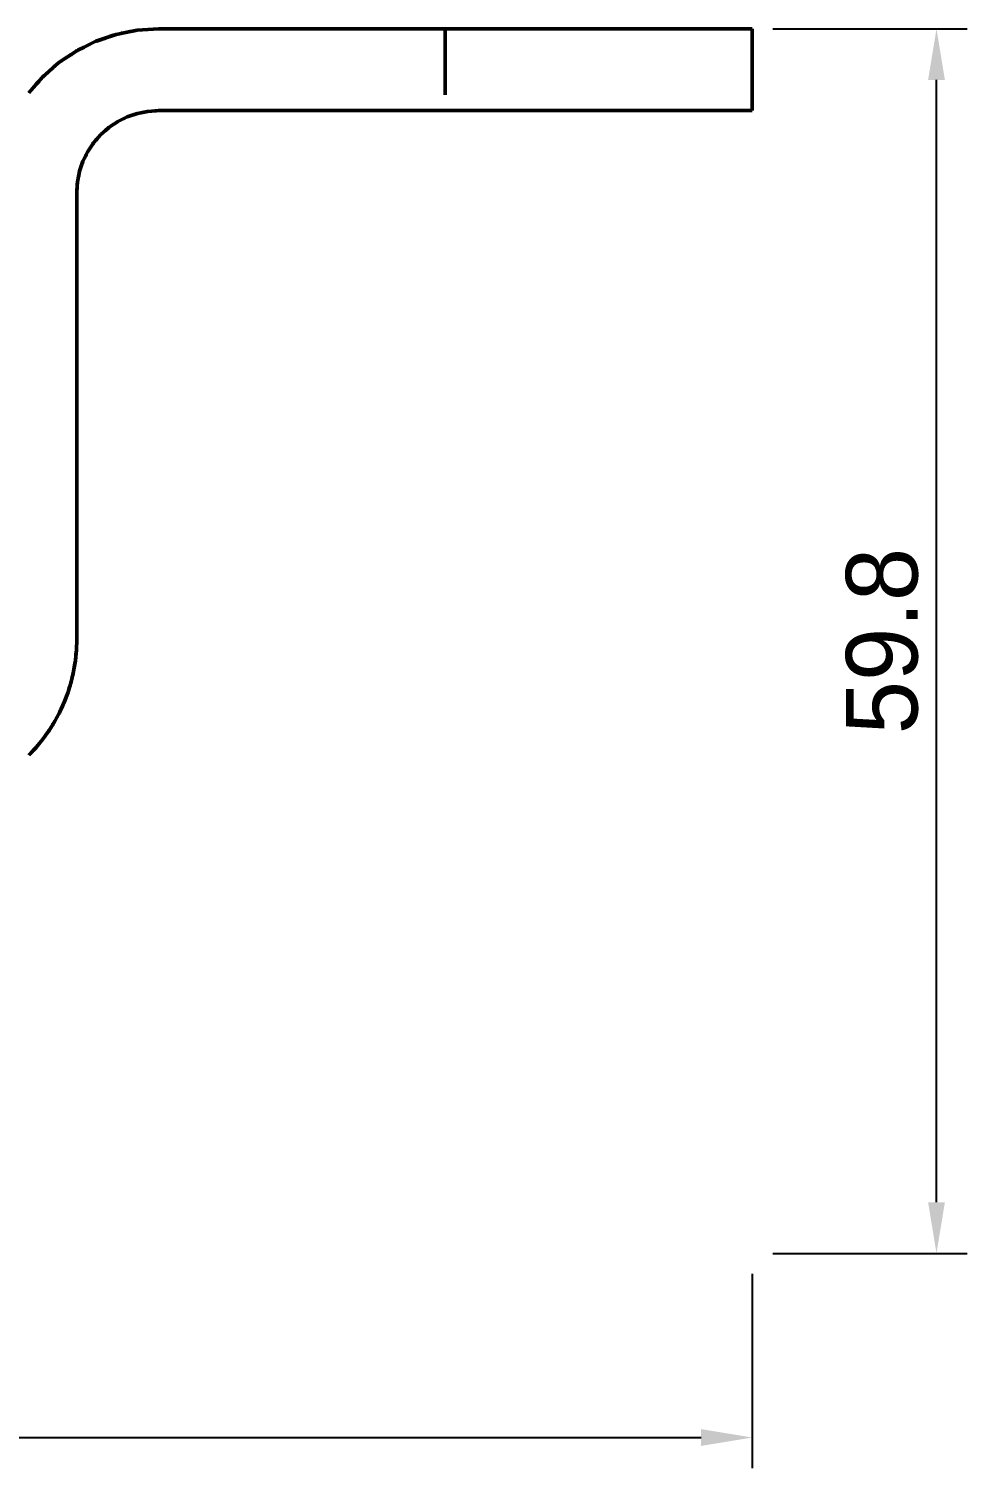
# Model space of a CAD drawing. Header units: millimetres. Extents: x 0 to 420, y 0 to 297.
# Drawn here: x 152.7 to 198.6, y 147.5 to 217.8 of the extents above; entities that cross this region are included whole.
import ezdxf

# ---------------------------------------------------------------- set-up
doc = ezdxf.new("R2010")
doc.units = ezdxf.units.MM
doc.linetypes.add('DASHED', pattern=[1.524, 1.27, -0.254])
for name, color, linetype, lineweight in [('COTAS', 7, 'CONTINUOUS', 25), ('OCULTA', 8, 'DASHED', 25), ('VISIBLE', 7, 'CONTINUOUS', 50)]:
    doc.layers.add(name, color=color, linetype=linetype, lineweight=lineweight)
doc.dimstyles.new('F3D_1000', dxfattribs={"dimtxt": 3.5, "dimasz": 2.5, "dimexe": 1.5, "dimexo": 1, "dimgap": 0.9, "dimtad": 1, "dimdec": 1, "dimdsep": 46, "dimcen": 2.5, "dimazin": 3, "dimtfac": 1, "dimtmove": 0, "dimatfit": 3})

msp = doc.modelspace()

# ---------------------------------------------------------------- linework, layer by layer
at = {"layer": 'OCULTA'}
for p, q in [((155.99731144394494, 217.23423123188817), (156.98731312241173, 217.57023125716054)), ((156.98731312241173, 217.57023125716054), (158.01431354965783, 217.7752312553724)), ((158.01431354965783, 217.7752312553724), (159.05831226791955, 217.8432312590679)), ((164.96742710556603, 217.8432312590679), (159.05831226791955, 217.8432312590679)), ((164.96742710556603, 217.8432312590679), (169.9950836607418, 217.8432312590679)), ((169.9950836607418, 217.8432312590679), (170.92139515366173, 217.8432312590679)), ((170.92139515366173, 217.8432312590679), (173.05831226791955, 217.8432312590679)), ((172.86777958359338, 217.8432312590679), (175.55831226791955, 217.8432312590679)), ((175.3182724424801, 217.8432312590679), (175.01631245102502, 217.8432312590679)), ((175.41585621323205, 217.8432312590679), (176.94031223740197, 217.8432312590679)), ((179.74464497055627, 217.8432312590679), (179.2689560362301, 217.8432312590679)), ((179.48277363266564, 217.8432312590679), (179.4473122068844, 217.8432312590679)), ((179.74464497055627, 217.8432312590679), (180.55831226791955, 217.8432312590679)), ((182.97042927231408, 217.8432312590679), (182.57648548569298, 217.8432312590679)), ((182.97042927231408, 217.8432312590679), (183.66531071152306, 217.8432312590679)), ((185.1378754087887, 217.8432312590679), (184.95831379379845, 217.8432312590679)), ((185.31235203232384, 217.8432312590679), (185.4435699888668, 217.8432312590679)), ((186.04831394638634, 217.8432312590679), (185.4435699888668, 217.8432312590679)), ((186.91631397690392, 217.8432312590679), (186.88490375961877, 217.8432312590679)), ((186.91840443100548, 217.8432312590679), (186.91631397690392, 217.8432312590679)), ((187.77736362900353, 217.8432312590679), (187.81593403305627, 217.8432312590679)), ((187.93031391586877, 217.8432312590679), (187.81593403305627, 217.8432312590679)), ((155.05831226791955, 216.771231232365), (155.99731144394494, 217.23423123188817)), ((153.62779888596154, 215.69880276747548), (154.18831142868615, 216.19023126192891)), ((152.71131214584923, 214.71323114462697), (153.40131267990685, 215.50023132391775)), ((153.62779888596154, 215.69880276747548), (153.40131267990685, 215.50023132391775)), ((164.96742710556603, 213.8432312590679), (159.05831226791955, 213.8432312590679)), ((165.9950836607418, 213.8432312590679), (164.96742710556603, 213.8432312590679)), ((165.05831226791955, 213.8432312590679), (165.08689960922814, 213.8432312590679)), ((165.24531254257775, 213.8432312590679), (165.37545093979455, 213.8432312590679)), ((165.9950836607418, 213.8432312590679), (170.92139515366173, 213.8432312590679)), ((171.85511097397423, 213.8432312590679), (170.92139515366173, 213.8432312590679)), ((171.85511097397423, 213.8432312590679), (173.05831226791955, 213.8432312590679)), ((173.3382233091793, 213.8432312590679), (175.55831226791955, 213.8432312590679)), ((175.3182724424801, 213.8432312590679), (175.01631245102502, 213.8432312590679)), ((177.92934879746056, 213.8432312590679), (178.79831394638634, 213.8432312590679)), ((179.2689560362301, 213.8432312590679), (178.79831394638634, 213.8432312590679)), ((180.38437351669884, 213.8432312590679), (180.3213127562008, 213.8432312590679)), ((182.0920418211422, 213.8432312590679), (182.18931278671838, 213.8432312590679)), ((182.57648548569298, 213.8432312590679), (182.18931278671838, 213.8432312590679)), ((184.95831379379845, 213.8432312590679), (184.9686630674801, 213.8432312590679)), ((184.9686630674801, 213.8432312590679), (185.1378754087887, 213.8432312590679)), ((185.4435699888668, 213.8432312590679), (185.1378754087887, 213.8432312590679)), ((186.82994160141564, 213.8432312590679), (186.88490375961877, 213.8432312590679)), ((186.88490375961877, 213.8432312590679), (186.91631397690392, 213.8432312590679)), ((187.8146103331051, 213.8432312590679), (187.81593403305627, 213.8432312590679)), ((187.81593403305627, 213.8432312590679), (187.93031391586877, 213.8432312590679)), ((158.02331242050744, 213.7072311026653), (157.52731403793908, 213.53923135825002)), ((158.5363129087887, 213.80923133917653), (158.02331242050744, 213.7072311026653)), ((156.62331280197716, 213.0162311179241), (156.2303131529293, 212.67123132773244)), ((155.36231312241173, 211.374231396397), (155.19431194748498, 210.87823110648)), ((155.05831226791955, 207.8432312590679), (155.05831226791955, 209.8432312590679)), ((155.05831226791955, 202.90645986624563), (155.05831226791955, 197.0464325530132)), ((155.05831226791955, 188.5435486418804), (155.05831226791955, 188.0002308470806)), ((154.78531155075646, 185.92923170157277), (154.633313030859, 185.42823034354055)), ((154.633313030859, 185.42823034354055), (154.4493130156002, 184.93823247977102)), ((154.2333115049801, 184.46223074026906), (153.9863117643795, 184.00023275442922)), ((153.71031269516564, 183.555233059605), (153.40531238998986, 183.1302300078472))]:
    msp.add_line(p, q, dxfattribs=at)
at = {"layer": 'VISIBLE'}
for p, q in [((156.98731312241173, 217.57023125716054), (156.2870930143795, 217.33258104153478)), ((156.36329338489566, 217.35844330188044), (156.4900539823971, 217.40146508642042)), ((156.4900539823971, 217.40146508642042), (156.60496423320004, 217.44046479793147)), ((156.60496423320004, 217.44046479793147), (156.66533169235802, 217.46095320411527)), ((156.66533169235802, 217.46095320411527), (156.85059733043101, 217.52383095523723)), ((156.85059733043101, 217.52383095523723), (156.93694969287242, 217.55313838979066)), ((156.93694969287242, 217.55313838979066), (156.93695331292946, 217.55313952012764)), ((156.93695331292946, 217.55313952012764), (156.987309238156, 217.57022993887364)), ((156.987309238156, 217.57022993887364), (156.9873171449249, 217.57023206009933)), ((158.01431354965783, 217.7752312553724), (156.98731312241173, 217.57023125716054)), ((156.9873171449249, 217.57023206009933), (157.23013342958797, 217.61870091546692)), ((157.23013342958797, 217.61870091546692), (157.2511060885141, 217.6228872935493)), ((157.2511060885141, 217.6228872935493), (157.35111698593713, 217.6428505910238)), ((157.35111698593713, 217.6428505910238), (157.4393973058984, 217.66047222546024)), ((157.4393973058984, 217.66047222546024), (157.65727695908166, 217.70396339722478)), ((157.65727695908166, 217.70396339722478), (157.7575739742684, 217.72398362383356)), ((157.7575739742684, 217.72398362383356), (157.79597172203427, 217.73164830181364)), ((157.79597172203427, 217.73164830181364), (158.0143094713283, 217.7752304413019)), ((158.0143094713283, 217.7752304413019), (158.01431769964782, 217.7752315256791)), ((158.01431354965783, 217.7752312553724), (159.05831226791955, 217.8432312590679)), ((158.01431769964782, 217.7752315256791), (158.8042763145989, 217.82668492562385)), ((158.8042763145989, 217.82668492562385), (158.80585365304893, 217.8267875734161)), ((158.80585365304893, 217.8267875734161), (159.05831022323892, 217.8432311258893)), ((159.05831022323892, 217.8432311258893), (159.0583143169328, 217.8432312590679)), ((159.52248081650353, 217.8432312590679), (159.05831226791955, 217.8432312590679)), ((159.0583143169328, 217.8432312590679), (188.05830917479315, 217.8432312590679)), ((162.3029564329586, 217.8432312590679), (159.52248081650353, 217.8432312590679)), ((165.2369621702633, 217.8432312590679), (162.3029564329586, 217.8432312590679)), ((165.09565433945275, 217.8432312590679), (164.9785049864254, 217.8432312590679)), ((165.09565433945275, 217.8432312590679), (165.05831226791955, 217.8432312590679)), ((165.1522682615719, 217.8432312590679), (165.05831226791955, 217.8432312590679)), ((165.05831226791955, 217.8432312590679), (165.09571155991173, 217.8432312590679)), ((165.2073753782711, 217.8432312590679), (165.09565433945275, 217.8432312590679)), ((165.1522682615719, 217.8432312590679), (165.09571155991173, 217.8432312590679)), ((165.46106800522423, 217.8432312590679), (165.13583454575158, 217.8432312590679)), ((165.1522682615719, 217.8432312590679), (165.31633457626916, 217.8432312590679)), ((165.1522682615719, 217.8432312590679), (165.24531254257775, 217.8432312590679)), ((165.2073753782711, 217.8432312590679), (165.24531254257775, 217.8432312590679)), ((165.2073753782711, 217.8432312590679), (165.20791325058556, 217.8432312590679)), ((165.24531254257775, 217.8432312590679), (165.20791325058556, 217.8432312590679)), ((168.43693241562463, 217.8432312590679), (165.2369621702633, 217.8432312590679)), ((165.46106800522423, 217.8432312590679), (165.24531254257775, 217.8432312590679)), ((165.54666218247033, 217.8432312590679), (165.24531254257775, 217.8432312590679)), ((165.24531254257775, 217.8432312590679), (165.3553131529293, 217.8432312590679)), ((165.54666218247033, 217.8432312590679), (165.3553131529293, 217.8432312590679)), ((165.46106800522423, 217.8432312590679), (165.7953117796383, 217.8432312590679)), ((165.46106800522423, 217.8432312590679), (165.68531116928673, 217.8432312590679)), ((165.54666218247033, 217.8432312590679), (165.7953117796383, 217.8432312590679)), ((165.7953117796383, 217.8432312590679), (165.68531116928673, 217.8432312590679)), ((165.8243072935543, 217.8432312590679), (165.7953117796383, 217.8432312590679)), ((165.7953117796383, 217.8432312590679), (165.97011265244103, 217.8432312590679)), ((166.53270039047814, 217.8432312590679), (165.8243072935543, 217.8432312590679)), ((165.8243072935543, 217.8432312590679), (166.49451145615197, 217.8432312590679)), ((166.6693123289547, 217.8432312590679), (165.97011265244103, 217.8432312590679)), ((166.44273457016564, 217.8432312590679), (167.80831226791955, 217.8432312590679)), ((166.53270039047814, 217.8432312590679), (166.49451145615197, 217.8432312590679)), ((166.53270039047814, 217.8432312590679), (166.6693123289547, 217.8432312590679)), ((166.6693123289547, 217.8432312590679), (167.58051380600548, 217.8432312590679)), ((166.6693123289547, 217.8432312590679), (166.89711079086877, 217.8432312590679)), ((167.80831226791955, 217.8432312590679), (166.89711079086877, 217.8432312590679)), ((167.80831226791955, 217.8432312590679), (167.58051380600548, 217.8432312590679)), ((168.0394295164547, 217.8432312590679), (167.80831226791955, 217.8432312590679)), ((169.82333836044884, 217.8432312590679), (167.80831226791955, 217.8432312590679)), ((167.80831226791955, 217.8432312590679), (168.07351383652306, 217.8432312590679)), ((168.0394295164547, 217.8432312590679), (168.62616047348595, 217.8432312590679)), ((168.0394295164547, 217.8432312590679), (168.86911091293908, 217.8432312590679)), ((169.1343124815426, 217.8432312590679), (168.07351383652306, 217.8432312590679)), ((168.24164661850548, 217.8432312590679), (175.55831226791955, 217.8432312590679)), ((172.05058750595666, 217.8432312590679), (168.43693241562463, 217.8432312590679)), ((168.50260242905236, 217.8432312590679), (170.55831226791955, 217.8432312590679)), ((168.62616047348595, 217.8432312590679), (169.1343124815426, 217.8432312590679)), ((169.1343124815426, 217.8432312590679), (168.86911091293908, 217.8432312590679)), ((169.1343124815426, 217.8432312590679), (170.27351078476525, 217.8432312590679)), ((169.53397449936486, 217.8432312590679), (169.1343124815426, 217.8432312590679)), ((169.1343124815426, 217.8432312590679), (169.4191139646969, 217.8432312590679)), ((169.53397449936486, 217.8432312590679), (169.4191139646969, 217.8432312590679)), ((169.53397449936486, 217.8432312590679), (170.55831226791955, 217.8432312590679)), ((170.55831226791955, 217.8432312590679), (170.27351078476525, 217.8432312590679)), ((170.55831226791955, 217.8432312590679), (174.55831226791955, 217.8432312590679)), ((172.86777958359338, 217.8432312590679), (170.55831226791955, 217.8432312590679)), ((170.55831226791955, 217.8432312590679), (171.55831226791955, 217.8432312590679)), ((172.86777958359338, 217.8432312590679), (171.55831226791955, 217.8432312590679)), ((173.05831226791955, 217.8432312590679), (172.05058750595666, 217.8432312590679)), ((173.05831226791955, 214.61178499289358), (173.05831226791955, 217.8432312590679)), ((173.05831226791955, 217.80928104945028), (173.05831226791955, 217.8432312590679)), ((173.05831226791955, 217.8432312590679), (175.01631245102502, 217.8432312590679)), ((173.05831226791955, 217.8432312590679), (174.62471088852502, 217.8432312590679)), ((173.05831226791955, 217.80928104945028), (173.05831226791955, 217.8432312590679)), ((173.05831226791955, 217.8432312590679), (173.05831226791955, 215.04643088408315)), ((173.05831226791955, 217.8432312590679), (175.01631245102502, 217.8432312590679)), ((173.05831226791955, 217.8432312590679), (173.44991383041955, 217.8432312590679)), ((173.05831226791955, 217.80928104945028), (173.05831226791955, 215.77426582403982)), ((173.05831226791955, 217.80928104945028), (173.05831226791955, 215.77426582403982)), ((175.01631245102502, 217.8432312590679), (173.44991383041955, 217.8432312590679)), ((175.55831226791955, 217.8432312590679), (174.55831226791955, 217.8432312590679)), ((175.01631245102502, 217.8432312590679), (174.62471088852502, 217.8432312590679)), ((175.98633655991173, 217.8432312590679), (175.01631245102502, 217.8432312590679)), ((175.41585621323205, 217.8432312590679), (175.3182724424801, 217.8432312590679)), ((175.3182724424801, 217.8432312590679), (175.4011124083004, 217.8432312590679)), ((175.41585621323205, 217.8432312590679), (175.4011124083004, 217.8432312590679)), ((175.55831226791955, 217.8432312590679), (176.6975105711422, 217.8432312590679)), ((175.55831226791955, 217.8432312590679), (175.84311375107384, 217.8432312590679)), ((176.95111164536095, 217.8432312590679), (175.84311375107384, 217.8432312590679)), ((175.98633655991173, 217.8432312590679), (176.94031223740197, 217.8432312590679)), ((175.98633655991173, 217.8432312590679), (176.55551228012658, 217.8432312590679)), ((176.94031223740197, 217.8432312590679), (176.55551228012658, 217.8432312590679)), ((176.9823120542965, 217.8432312590679), (176.6975105711422, 217.8432312590679)), ((178.79831394638634, 217.8432312590679), (176.94031223740197, 217.8432312590679)), ((176.94031223740197, 217.8432312590679), (177.3119133421383, 217.8432312590679)), ((176.94031223740197, 217.8432312590679), (178.79831394638634, 217.8432312590679)), ((176.94031223740197, 217.8432312590679), (178.42671284165002, 217.8432312590679)), ((176.95111164536095, 217.8432312590679), (176.9823120542965, 217.8432312590679)), ((177.06832203354455, 217.8432312590679), (176.9823120542965, 217.8432312590679)), ((176.9823120542965, 217.8432312590679), (178.20426258530236, 217.8432312590679)), ((176.9823120542965, 217.8432312590679), (177.24751362290002, 217.8432312590679)), ((177.06832203354455, 217.8432312590679), (178.30831226791955, 217.8432312590679)), ((177.06832203354455, 217.8432312590679), (178.04311069931603, 217.8432312590679)), ((178.30831226791955, 217.8432312590679), (177.24751362290002, 217.8432312590679)), ((178.79831394638634, 217.8432312590679), (177.3119133421383, 217.8432312590679)), ((177.60559544052697, 217.8432312590679), (179.4473122068844, 217.8432312590679)), ((178.30831226791955, 217.8432312590679), (178.04311069931603, 217.8432312590679)), ((178.30831226791955, 217.8432312590679), (179.21951374497033, 217.8432312590679)), ((179.4998024412594, 217.8432312590679), (178.30831226791955, 217.8432312590679)), ((178.30831226791955, 217.8432312590679), (178.5361107298336, 217.8432312590679)), ((178.79831394638634, 217.8432312590679), (178.42671284165002, 217.8432312590679)), ((179.4473122068844, 217.8432312590679), (178.5361107298336, 217.8432312590679)), ((179.5853393980465, 217.8432312590679), (178.79831394638634, 217.8432312590679)), ((179.2689560362301, 217.8432312590679), (178.79831394638634, 217.8432312590679)), ((178.79831394638634, 217.8432312590679), (179.1503151365719, 217.8432312590679)), ((179.2689560362301, 217.8432312590679), (179.1503151365719, 217.8432312590679)), ((179.4473122068844, 217.8432312590679), (179.21951374497033, 217.8432312590679)), ((180.06519016708947, 217.8432312590679), (179.4473122068844, 217.8432312590679)), ((181.05178532089806, 217.8432312590679), (179.48277363266564, 217.8432312590679)), ((179.48277363266564, 217.8432312590679), (179.62211307968713, 217.8432312590679)), ((179.5853393980465, 217.8432312590679), (180.55831226791955, 217.8432312590679)), ((179.5853393980465, 217.8432312590679), (180.206311077734, 217.8432312590679)), ((180.3213127562008, 217.8432312590679), (179.62211307968713, 217.8432312590679)), ((180.06519016708947, 217.8432312590679), (180.3213127562008, 217.8432312590679)), ((180.06519016708947, 217.8432312590679), (180.14651188339806, 217.8432312590679)), ((180.3213127562008, 217.8432312590679), (180.14651188339806, 217.8432312590679)), ((180.18517384018517, 217.8432312590679), (180.87131199326134, 217.8432312590679)), ((180.55831226791955, 217.8432312590679), (180.206311077734, 217.8432312590679)), ((180.3213127562008, 217.8432312590679), (180.76131138290978, 217.8432312590679)), ((180.74655231918908, 217.8432312590679), (180.3213127562008, 217.8432312590679)), ((180.3213127562008, 217.8432312590679), (180.43131336655236, 217.8432312590679)), ((180.74655231918908, 217.8432312590679), (180.43131336655236, 217.8432312590679)), ((182.18931278671838, 217.8432312590679), (180.55831226791955, 217.8432312590679)), ((180.55831226791955, 217.8432312590679), (180.8845108458004, 217.8432312590679)), ((180.55831226791955, 217.8432312590679), (182.18931278671838, 217.8432312590679)), ((180.55831226791955, 217.8432312590679), (181.86311420883752, 217.8432312590679)), ((180.74655231918908, 217.8432312590679), (180.87131199326134, 217.8432312590679)), ((180.87131199326134, 217.8432312590679), (180.76131138290978, 217.8432312590679)), ((181.1414917417965, 217.8432312590679), (180.87131199326134, 217.8432312590679)), ((180.97200092758752, 217.8432312590679), (180.87131199326134, 217.8432312590679)), ((180.87131199326134, 217.8432312590679), (180.90871128525353, 217.8432312590679)), ((182.18931278671838, 217.8432312590679), (180.8845108458004, 217.8432312590679)), ((181.05831226791955, 217.8432312590679), (180.90871128525353, 217.8432312590679)), ((180.97200092758752, 217.8432312590679), (181.05831226791955, 217.8432312590679)), ((180.97200092758752, 217.8432312590679), (181.02091297592736, 217.8432312590679)), ((181.05831226791955, 217.8432312590679), (181.02091297592736, 217.8432312590679)), ((182.18931278671838, 217.8432312590679), (181.86311420883752, 217.8432312590679)), ((182.60341343369103, 217.8432312590679), (182.18931278671838, 217.8432312590679)), ((182.57648548569298, 217.8432312590679), (182.18931278671838, 217.8432312590679)), ((182.18931278671838, 217.8432312590679), (182.48451313461877, 217.8432312590679)), ((182.57648548569298, 217.8432312590679), (182.48451313461877, 217.8432312590679)), ((182.60341343369103, 217.8432312590679), (183.66531071152306, 217.8432312590679)), ((182.60341343369103, 217.8432312590679), (183.37011036362267, 217.8432312590679)), ((183.66531071152306, 217.8432312590679), (183.37011036362267, 217.8432312590679)), ((184.95831379379845, 217.8432312590679), (183.66531071152306, 217.8432312590679)), ((183.66531071152306, 217.8432312590679), (183.92391285385705, 217.8432312590679)), ((183.66531071152306, 217.8432312590679), (183.73492512192345, 217.8432312590679)), ((183.66531071152306, 217.8432312590679), (184.69971165146447, 217.8432312590679)), ((183.73492512192345, 217.8432312590679), (184.95831379379845, 217.8432312590679)), ((184.95831379379845, 217.8432312590679), (183.92391285385705, 217.8432312590679)), ((184.95831379379845, 217.8432312590679), (184.69971165146447, 217.8432312590679)), ((184.973889202734, 217.8432312590679), (184.95831379379845, 217.8432312590679)), ((184.973889202734, 217.8432312590679), (186.04831394638634, 217.8432312590679)), ((184.973889202734, 217.8432312590679), (185.83031544174767, 217.8432312590679)), ((185.31235203232384, 217.8432312590679), (185.1378754087887, 217.8432312590679)), ((185.1378754087887, 217.8432312590679), (185.17631229843713, 217.8432312590679)), ((185.31235203232384, 217.8432312590679), (185.17631229843713, 217.8432312590679)), ((186.04831394638634, 217.8432312590679), (185.83031544174767, 217.8432312590679)), ((186.6238907286129, 217.8432312590679), (186.04831394638634, 217.8432312590679)), ((186.88490375961877, 217.8432312590679), (186.04831394638634, 217.8432312590679)), ((186.04831394638634, 217.8432312590679), (186.2219131895504, 217.8432312590679)), ((186.88490375961877, 217.8432312590679), (186.2219131895504, 217.8432312590679)), ((186.6238907286129, 217.8432312590679), (186.91631397690392, 217.8432312590679)), ((186.6238907286129, 217.8432312590679), (186.74271473373986, 217.8432312590679)), ((186.91631397690392, 217.8432312590679), (186.74271473373986, 217.8432312590679)), ((186.91631397690392, 217.8432312590679), (187.53181156601525, 217.8432312590679)), ((186.91631397690392, 217.8432312590679), (187.42111286606408, 217.8432312590679)), ((186.91840443100548, 217.8432312590679), (187.54731068100548, 217.8432312590679)), ((186.91840443100548, 217.8432312590679), (187.04251179184533, 217.8432312590679)), ((187.54731068100548, 217.8432312590679), (187.04251179184533, 217.8432312590679)), ((187.53181156601525, 217.8432312590679), (187.42111286606408, 217.8432312590679)), ((187.53181156601525, 217.8432312590679), (187.54731068100548, 217.8432312590679)), ((187.64702305283166, 217.8432312590679), (187.54731068100548, 217.8432312590679)), ((187.77736362900353, 217.8432312590679), (187.54731068100548, 217.8432312590679)), ((187.54731068100548, 217.8432312590679), (187.62390980209923, 217.8432312590679)), ((187.77736362900353, 217.8432312590679), (187.62390980209923, 217.8432312590679)), ((187.64702305283166, 217.8432312590679), (187.93031391586877, 217.8432312590679)), ((187.64702305283166, 217.8432312590679), (187.85371479477502, 217.8432312590679)), ((187.93031391586877, 217.8432312590679), (187.85371479477502, 217.8432312590679)), ((187.93031391586877, 217.8432312590679), (188.01000675644494, 217.8432312590679)), ((188.05831226791955, 217.8432312590679), (187.93031391586877, 217.8432312590679)), ((187.93031391586877, 217.8432312590679), (187.95591434921838, 217.8432312590679)), ((188.05831226791955, 217.8432312590679), (187.95591434921838, 217.8432312590679)), ((188.03632435288048, 217.8432312590679), (188.01000675644494, 217.8432312590679)), ((188.01000675644494, 217.8432312590679), (188.03271183456994, 217.8432312590679)), ((188.03632435288048, 217.8432312590679), (188.03271183456994, 217.8432312590679)), ((188.03632435288048, 217.8432312590679), (188.05831226791955, 217.8432312590679)), ((188.05830917479315, 217.8432312590679), (188.05831212307953, 217.84323111422788)), ((188.05831212307953, 217.84323111422788), (188.05831226791955, 217.84322816594147)), ((188.05831226791955, 217.84322816594147), (188.05831226791955, 213.84323435219432)), ((154.18831142868615, 216.19023126192891), (155.05831226791955, 216.771231232365)), ((154.18831142868615, 216.19023126192891), (155.05831226791955, 216.771231232365)), ((154.8616302916012, 216.63988452978933), (155.05830884292527, 216.77122894511066)), ((155.05830884292527, 216.77122894511066), (155.0583159617951, 216.77123305373857)), ((155.99731144394494, 217.23423123188817), (155.05831226791955, 216.771231232365)), ((155.0583159617951, 216.77123305373857), (155.07712756920122, 216.78050866788007)), ((155.07712756920122, 216.78050866788007), (155.11352180377025, 216.79845391144966)), ((155.11352180377025, 216.79845391144966), (155.4178932615719, 216.94853317566717)), ((155.4178932615719, 216.94853317566717), (155.61428333618025, 217.04536869840985)), ((155.61428333618025, 217.04536869840985), (155.83502850021935, 217.1542134267887)), ((155.83502850021935, 217.1542134267887), (155.99730774465397, 217.23422940785701)), ((155.99730774465397, 217.23422940785701), (155.9973153496604, 217.23423255749373)), ((156.2870930143795, 217.33258104153478), (155.99731144394494, 217.23423123188817)), ((155.9973153496604, 217.23423255749373), (156.03019413394037, 217.24539166503317)), ((156.03019413394037, 217.24539166503317), (156.3113447947166, 217.34081226275714)), ((156.3113447947166, 217.34081226275714), (156.3549039926271, 217.35559599259258)), ((156.3549039926271, 217.35559599259258), (156.3550289545839, 217.35563841175886)), ((156.3550289545839, 217.35563841175886), (156.36329338489566, 217.35844330188044)), ((154.18831142868615, 216.19023126192891), (153.40131267990685, 215.50023132391775)), ((153.91738972153283, 215.95270162649953), (153.92467336381802, 215.95908753375952)), ((153.92467336381802, 215.95908753375952), (153.94431766953088, 215.9763106686672)), ((153.94431766953088, 215.9763106686672), (154.18830832428657, 216.19022854015847)), ((154.18830832428657, 216.19022854015847), (154.18831486206483, 216.19023355479655)), ((154.18831486206483, 216.19023355479655), (154.28958736245116, 216.25786502210698)), ((154.28958736245116, 216.25786502210698), (154.38316997971154, 216.32036119528615)), ((154.38316997971154, 216.32036119528615), (154.45726311263354, 216.36984168876333)), ((154.45726311263354, 216.36984168876333), (154.46380719906114, 216.3742119389854)), ((154.46380719906114, 216.3742119389854), (154.46381225601925, 216.37421549859684)), ((154.46381225601925, 216.37421549859684), (154.46381334481447, 216.37421630567687)), ((154.46381334481447, 216.37421630567687), (154.57654585305846, 216.44950069519618)), ((154.57654585305846, 216.44950069519618), (154.6435383268795, 216.49423938818776)), ((154.6435383268795, 216.49423938818776), (154.71256622598517, 216.54033718552049)), ((154.71256622598517, 216.54033718552049), (154.76655086960412, 216.5763890130123)), ((154.76655086960412, 216.5763890130123), (154.79082739454364, 216.5926012056625)), ((154.79082739454364, 216.5926012056625), (154.8616302916012, 216.63988452978933)), ((152.71131214584923, 214.71323114462697), (153.40131267990685, 215.50023132391775)), ((153.15447887863732, 215.2186987979015), (153.20175466488666, 215.27262038989468)), ((153.20175466488666, 215.27262038989468), (153.20450290969595, 215.27575498473507)), ((153.20450290969595, 215.27575498473507), (153.2046895136795, 215.27596780580737)), ((153.2046895136795, 215.27596780580737), (153.4013099554849, 215.50022821650947)), ((153.4013099554849, 215.50022821650947), (153.40131578729287, 215.5002340483651)), ((153.40131578729287, 215.5002340483651), (153.43076023500862, 215.52604990988127)), ((153.43076023500862, 215.52604990988127), (153.4329290216968, 215.5279513862975)), ((153.4329290216968, 215.5279513862975), (153.45822224061976, 215.55012756376257)), ((153.45822224061976, 215.55012756376257), (153.70857510056115, 215.7696238143047)), ((153.70857510056115, 215.7696238143047), (153.82924617742486, 215.87542183431307)), ((153.82924617742486, 215.87542183431307), (153.9049080320797, 215.94175833292806)), ((153.9049080320797, 215.94175833292806), (153.91203708430768, 215.94800870433963)), ((153.91203708430768, 215.94800870433963), (153.91738972153283, 215.95270162649953)), ((173.05831226791955, 214.61178499289358), (173.05831226791955, 215.77426582403982)), ((173.05831226791955, 215.77426582403982), (173.05831226791955, 215.04643088408315)), ((152.7113148675683, 214.7132342489743), (152.91358837570763, 214.94394403525197)), ((152.91358837570763, 214.94394403525197), (152.91371390851282, 214.9440872151248)), ((152.91371390851282, 214.9440872151248), (152.98289570297814, 215.02299481459463)), ((152.98289570297814, 215.02299481459463), (153.09888364270338, 215.1552879158076)), ((153.09888364270338, 215.1552879158076), (153.15447887863732, 215.2186987979015)), ((159.05831226791955, 213.8432312590679), (158.5363129087887, 213.80923133917653)), ((159.05831226791955, 213.8432312590679), (158.5363129087887, 213.80923133917653)), ((159.05830817748637, 213.8432309926415), (158.9371149920211, 213.83533719253407)), ((159.05831636702024, 213.8432312590679), (159.05830817748637, 213.8432309926415)), ((161.2369621702633, 213.8432312590679), (159.05831226791955, 213.8432312590679)), ((188.05830917479315, 213.8432312590679), (159.05831636702024, 213.8432312590679)), ((164.43693241562463, 213.8432312590679), (161.2369621702633, 213.8432312590679)), ((168.05058750595666, 213.8432312590679), (164.43693241562463, 213.8432312590679)), ((165.19589695419884, 213.8432312590679), (165.0322273680172, 213.8432312590679)), ((165.05831226791955, 213.8432312590679), (165.1480720945797, 213.8432312590679)), ((165.08689960922814, 213.8432312590679), (165.28063282456017, 213.8432312590679)), ((165.08689960922814, 213.8432312590679), (165.1555527159176, 213.8432312590679)), ((165.59122547592736, 213.8432312590679), (165.098889202734, 213.8432312590679)), ((165.19589695419884, 213.8432312590679), (165.1480720945797, 213.8432312590679)), ((165.24531254257775, 213.8432312590679), (165.1555527159176, 213.8432312590679)), ((165.24531254257775, 213.8432312590679), (165.19589695419884, 213.8432312590679)), ((165.24531254257775, 213.8432312590679), (165.5093124815426, 213.8432312590679)), ((165.37545093979455, 213.8432312590679), (166.26700672592736, 213.8432312590679)), ((165.37545093979455, 213.8432312590679), (165.53131184067345, 213.8432312590679)), ((166.39533314194298, 213.8432312590679), (165.43465504135705, 213.8432312590679)), ((165.59122547592736, 213.8432312590679), (165.5093124815426, 213.8432312590679)), ((165.7953117796383, 213.8432312590679), (165.53131184067345, 213.8432312590679)), ((165.7953117796383, 213.8432312590679), (165.59122547592736, 213.8432312590679)), ((165.7953117796383, 213.8432312590679), (166.2148331114254, 213.8432312590679)), ((165.7953117796383, 213.8432312590679), (167.03192219223595, 213.8432312590679)), ((165.7953117796383, 213.8432312590679), (166.2497909971676, 213.8432312590679)), ((166.39533314194298, 213.8432312590679), (166.2148331114254, 213.8432312590679)), ((167.80831226791955, 213.8432312590679), (166.21489796127892, 213.8432312590679)), ((166.6693123289547, 213.8432312590679), (166.2497909971676, 213.8432312590679)), ((166.6693123289547, 213.8432312590679), (166.39533314194298, 213.8432312590679)), ((166.6693123289547, 213.8432312590679), (167.2160309263668, 213.8432312590679)), ((166.6693123289547, 213.8432312590679), (168.35175785507775, 213.8432312590679)), ((166.6693123289547, 213.8432312590679), (167.26159367050744, 213.8432312590679)), ((167.80831226791955, 213.8432312590679), (167.2160309263668, 213.8432312590679)), ((167.80831226791955, 213.8432312590679), (167.26159367050744, 213.8432312590679)), ((167.80831226791955, 213.8432312590679), (168.4447906919918, 213.8432312590679)), ((168.62616047348595, 213.8432312590679), (167.80831226791955, 213.8432312590679)), ((167.80831226791955, 213.8432312590679), (168.49783405747033, 213.8432312590679)), ((172.28975758041955, 213.8432312590679), (168.05058750595666, 213.8432312590679)), ((168.54260715927697, 213.8432312590679), (168.4447906919918, 213.8432312590679)), ((169.1343124815426, 213.8432312590679), (168.49783405747033, 213.8432312590679)), ((169.1343124815426, 213.8432312590679), (168.54260715927697, 213.8432312590679)), ((169.1343124815426, 213.8432312590679), (169.81783375229455, 213.8432312590679)), ((169.1343124815426, 213.8432312590679), (169.8747909971676, 213.8432312590679)), ((170.55831226791955, 213.8432312590679), (169.81783375229455, 213.8432312590679)), ((170.55831226791955, 213.8432312590679), (169.8747909971676, 213.8432312590679)), ((170.55831226791955, 213.8432312590679), (172.95831379379845, 213.8432312590679)), ((173.3382233091793, 213.8432312590679), (170.55831226791955, 213.8432312590679)), ((170.55831226791955, 213.8432312590679), (173.15831074204064, 213.8432312590679)), ((172.28975758041955, 213.8432312590679), (173.05831226791955, 213.8432312590679)), ((175.55831226791955, 213.8432312590679), (172.95831379379845, 213.8432312590679)), ((173.05831226791955, 213.8432312590679), (175.01631245102502, 213.8432312590679)), ((173.05831226791955, 213.8432312590679), (173.99815067734338, 213.8432312590679)), ((173.05831226791955, 213.8432312590679), (175.01631245102502, 213.8432312590679)), ((173.05831226791955, 213.8432312590679), (174.0764740416012, 213.8432312590679)), ((173.3382233091793, 213.8432312590679), (173.15831074204064, 213.8432312590679)), ((178.95578464951134, 213.8432312590679), (173.82107243027306, 213.8432312590679)), ((175.01631245102502, 213.8432312590679), (173.99815067734338, 213.8432312590679)), ((175.01631245102502, 213.8432312590679), (174.0764740416012, 213.8432312590679)), ((176.86734089340783, 213.8432312590679), (175.01631245102502, 213.8432312590679)), ((175.01631245102502, 213.8432312590679), (175.9398315855465, 213.8432312590679)), ((175.3182724424801, 213.8432312590679), (176.94031223740197, 213.8432312590679)), ((175.3182724424801, 213.8432312590679), (176.01679310288048, 213.8432312590679)), ((176.1620987364254, 213.8432312590679), (175.55831226791955, 213.8432312590679)), ((175.55831226791955, 213.8432312590679), (176.29879078354455, 213.8432312590679)), ((176.86734089340783, 213.8432312590679), (175.9398315855465, 213.8432312590679)), ((176.94031223740197, 213.8432312590679), (176.01679310288048, 213.8432312590679)), ((176.1620987364254, 213.8432312590679), (176.9823120542965, 213.8432312590679)), ((176.1620987364254, 213.8432312590679), (176.2418335386715, 213.8432312590679)), ((176.9823120542965, 213.8432312590679), (176.2418335386715, 213.8432312590679)), ((176.9823120542965, 213.8432312590679), (176.29879078354455, 213.8432312590679)), ((176.6662949034176, 213.8432312590679), (178.20426639999963, 213.8432312590679)), ((176.94031223740197, 213.8432312590679), (176.86734089340783, 213.8432312590679)), ((176.94031223740197, 213.8432312590679), (177.92934879746056, 213.8432312590679)), ((176.94031223740197, 213.8432312590679), (177.9064720579586, 213.8432312590679)), ((178.79831394638634, 213.8432312590679), (176.94031223740197, 213.8432312590679)), ((176.94031223740197, 213.8432312590679), (177.8321541258297, 213.8432312590679)), ((176.9823120542965, 213.8432312590679), (177.61879047836877, 213.8432312590679)), ((178.22309193100548, 213.8432312590679), (176.9823120542965, 213.8432312590679)), ((176.9823120542965, 213.8432312590679), (177.67183384384728, 213.8432312590679)), ((178.30831226791955, 213.8432312590679), (177.61879047836877, 213.8432312590679)), ((178.22309193100548, 213.8432312590679), (177.67183384384728, 213.8432312590679)), ((178.79831394638634, 213.8432312590679), (177.8321541258297, 213.8432312590679)), ((177.92934879746056, 213.8432312590679), (177.9064720579586, 213.8432312590679)), ((178.30831226791955, 213.8432312590679), (178.20426639999963, 213.8432312590679)), ((178.22309193100548, 213.8432312590679), (178.30831226791955, 213.8432312590679)), ((179.4473122068844, 213.8432312590679), (178.224621624609, 213.8432312590679)), ((178.30831226791955, 213.8432312590679), (178.85503086533166, 213.8432312590679)), ((178.30831226791955, 213.8432312590679), (178.90059360947228, 213.8432312590679)), ((180.21268925156213, 213.8432312590679), (178.50489887680627, 213.8432312590679)), ((180.55831226791955, 213.8432312590679), (178.79831394638634, 213.8432312590679)), ((178.79831394638634, 213.8432312590679), (179.6431129881344, 213.8432312590679)), ((179.4473122068844, 213.8432312590679), (178.85503086533166, 213.8432312590679)), ((179.4473122068844, 213.8432312590679), (178.90059360947228, 213.8432312590679)), ((179.2689560362301, 213.8432312590679), (180.55831226791955, 213.8432312590679)), ((179.2689560362301, 213.8432312590679), (179.7135132261715, 213.8432312590679)), ((179.4473122068844, 213.8432312590679), (179.8668335386715, 213.8432312590679)), ((180.42963871445275, 213.8432312590679), (179.4473122068844, 213.8432312590679)), ((179.4473122068844, 213.8432312590679), (179.9017914244137, 213.8432312590679)), ((180.55831226791955, 213.8432312590679), (179.6431129881344, 213.8432312590679)), ((180.55831226791955, 213.8432312590679), (179.7135132261715, 213.8432312590679)), ((180.21268925156213, 213.8432312590679), (179.8668335386715, 213.8432312590679)), ((180.3213127562008, 213.8432312590679), (179.9017914244137, 213.8432312590679)), ((180.21268925156213, 213.8432312590679), (180.3213127562008, 213.8432312590679)), ((180.26357731308556, 213.8432312590679), (180.87131199326134, 213.8432312590679)), ((180.3213127562008, 213.8432312590679), (180.58531269516564, 213.8432312590679)), ((181.47204288925744, 213.8432312590679), (180.38437351669884, 213.8432312590679)), ((180.38437351669884, 213.8432312590679), (180.6073120542965, 213.8432312590679)), ((180.74496921982384, 213.8432312590679), (180.55831226791955, 213.8432312590679)), ((180.55831226791955, 213.8432312590679), (182.0920418211422, 213.8432312590679)), ((180.55831226791955, 213.8432312590679), (181.40643391098595, 213.8432312590679)), ((180.87131199326134, 213.8432312590679), (180.58531269516564, 213.8432312590679)), ((180.87131199326134, 213.8432312590679), (180.6073120542965, 213.8432312590679)), ((180.6814430662594, 213.8432312590679), (181.0472763487301, 213.8432312590679)), ((182.18931278671838, 213.8432312590679), (180.74496921982384, 213.8432312590679)), ((180.74496921982384, 213.8432312590679), (181.34119114365197, 213.8432312590679)), ((181.06895145859338, 213.8432312590679), (180.87131199326134, 213.8432312590679)), ((180.87131199326134, 213.8432312590679), (180.9610718199215, 213.8432312590679)), ((180.87131199326134, 213.8432312590679), (180.9685524412594, 213.8432312590679)), ((181.0472763487301, 213.8432312590679), (180.9610718199215, 213.8432312590679)), ((181.05831226791955, 213.8432312590679), (180.9685524412594, 213.8432312590679)), ((181.0472763487301, 213.8432312590679), (181.05831226791955, 213.8432312590679)), ((182.18931278671838, 213.8432312590679), (181.34119114365197, 213.8432312590679)), ((182.0920418211422, 213.8432312590679), (181.40643391098595, 213.8432312590679)), ((183.66531071152306, 213.8432312590679), (182.18931278671838, 213.8432312590679)), ((182.18931278671838, 213.8432312590679), (182.8977936216793, 213.8432312590679)), ((182.57648548569298, 213.8432312590679), (183.66531071152306, 213.8432312590679)), ((182.57648548569298, 213.8432312590679), (182.95682987656213, 213.8432312590679)), ((183.66531071152306, 213.8432312590679), (182.8977936216793, 213.8432312590679)), ((183.66531071152306, 213.8432312590679), (182.95682987656213, 213.8432312590679)), ((183.80636677231408, 213.8432312590679), (183.66531071152306, 213.8432312590679)), ((183.73492512192345, 213.8432312590679), (183.66531071152306, 213.8432312590679)), ((183.66531071152306, 213.8432312590679), (184.33767399277306, 213.8432312590679)), ((184.95831379379845, 213.8432312590679), (183.73492512192345, 213.8432312590679)), ((184.95831379379845, 213.8432312590679), (183.80636677231408, 213.8432312590679)), ((183.80636677231408, 213.8432312590679), (184.28595051254845, 213.8432312590679)), ((184.95831379379845, 213.8432312590679), (184.28595051254845, 213.8432312590679)), ((184.95831379379845, 213.8432312590679), (184.33767399277306, 213.8432312590679)), ((186.0336578794918, 213.8432312590679), (184.95831379379845, 213.8432312590679)), ((184.95831379379845, 213.8432312590679), (185.48151478256798, 213.8432312590679)), ((185.4435699888668, 213.8432312590679), (186.04831394638634, 213.8432312590679)), ((185.4435699888668, 213.8432312590679), (185.5251129576168, 213.8432312590679)), ((186.0336578794918, 213.8432312590679), (185.48151478256798, 213.8432312590679)), ((186.04831394638634, 213.8432312590679), (185.5251129576168, 213.8432312590679)), ((186.04831394638634, 213.8432312590679), (186.0336578794918, 213.8432312590679)), ((186.04831394638634, 213.8432312590679), (186.82994160141564, 213.8432312590679)), ((186.04831394638634, 213.8432312590679), (186.49967274155236, 213.8432312590679)), ((186.91631397690392, 213.8432312590679), (186.04831394638634, 213.8432312590679)), ((186.04831394638634, 213.8432312590679), (186.4649551817379, 213.8432312590679)), ((186.91631397690392, 213.8432312590679), (186.4649551817379, 213.8432312590679)), ((186.82994160141564, 213.8432312590679), (186.49967274155236, 213.8432312590679)), ((186.91631397690392, 213.8432312590679), (187.54731068100548, 213.8432312590679)), ((186.91631397690392, 213.8432312590679), (187.2444313475094, 213.8432312590679)), ((187.41063007797814, 213.8432312590679), (186.91631397690392, 213.8432312590679)), ((186.91631397690392, 213.8432312590679), (187.21919331040002, 213.8432312590679)), ((187.41063007797814, 213.8432312590679), (187.21919331040002, 213.8432312590679)), ((187.54731068100548, 213.8432312590679), (187.2444313475094, 213.8432312590679)), ((187.53181156601525, 213.8432312590679), (187.41063007797814, 213.8432312590679)), ((187.53181156601525, 213.8432312590679), (187.54731068100548, 213.8432312590679)), ((187.54731068100548, 213.8432312590679), (187.8146103331051, 213.8432312590679)), ((187.54731068100548, 213.8432312590679), (187.7464722105465, 213.8432312590679)), ((187.93031391586877, 213.8432312590679), (187.54731068100548, 213.8432312590679)), ((187.54731068100548, 213.8432312590679), (187.73115238632775, 213.8432312590679)), ((187.93031391586877, 213.8432312590679), (187.73115238632775, 213.8432312590679)), ((187.8146103331051, 213.8432312590679), (187.7464722105465, 213.8432312590679)), ((187.9998787352047, 213.8432312590679), (187.93031391586877, 213.8432312590679)), ((187.93031391586877, 213.8432312590679), (188.05831226791955, 213.8432312590679)), ((187.93031391586877, 213.8432312590679), (187.9968727537594, 213.8432312590679)), ((187.93031391586877, 213.8432312590679), (187.99175343002892, 213.8432312590679)), ((187.9998787352047, 213.8432312590679), (187.99175343002892, 213.8432312590679)), ((188.05831226791955, 213.8432312590679), (187.9968727537594, 213.8432312590679)), ((188.01000675644494, 213.8432312590679), (187.9998787352047, 213.8432312590679)), ((188.01000675644494, 213.8432312590679), (188.05831226791955, 213.8432312590679)), ((188.05831212307953, 213.8432314039079), (188.05830917479315, 213.8432312590679)), ((188.05831226791955, 213.84323435219432), (188.05831212307953, 213.8432314039079)), ((157.05831226791955, 213.30723148413503), (156.62331280197716, 213.0162311179241)), ((157.05831226791955, 213.30723148413503), (156.62331280197716, 213.0162311179241)), ((156.8422001312795, 213.1626587494366), (156.72963165923136, 213.0873546391702)), ((156.89965277028838, 213.20109289416484), (156.8422001312795, 213.1626587494366)), ((156.9430206727519, 213.23010450450207), (156.89965277028838, 213.20109289416484)), ((157.0583054390785, 213.30722691582383), (156.9430206727519, 213.23010450450207)), ((157.05831963217872, 213.30723512696676), (157.0583054390785, 213.30722691582383)), ((157.52731403793908, 213.53923135825002), (157.05831226791955, 213.30723148413503)), ((157.52731403793908, 213.53923135825002), (157.05831226791955, 213.30723148413503)), ((157.05831226791955, 213.30723148413503), (157.4819343992672, 213.51678281851613)), ((157.05831226791955, 213.30723148413503), (157.4819343992672, 213.51678281851613)), ((157.29913038430962, 213.42635546588374), (157.05831963217872, 213.30723512696676)), ((157.29915795878264, 213.42636916241474), (157.29913038430962, 213.42635546588374)), ((157.2991581442542, 213.42636925435056), (157.29915795878264, 213.42636916241474)), ((157.35168538611236, 213.45235258678852), (157.2991581442542, 213.42636925435056)), ((157.35283241558517, 213.45292024078807), (157.35168538611236, 213.45235258678852)), ((157.36657032456017, 213.4597159010967), (157.35283241558517, 213.45292024078807)), ((157.48193152969475, 213.51678139903044), (157.36657032456017, 213.4597159010967)), ((157.48193971799574, 213.51678598115157), (157.48193152969475, 213.51678139903044)), ((157.52731403793908, 213.53923135825002), (157.4819343992672, 213.51678281851613)), ((157.52731403793908, 213.53923135825002), (157.4819343992672, 213.51678281851613)), ((157.4819453814083, 213.5167889640487), (157.48193971799574, 213.51678598115157)), ((157.52730652826784, 213.53922764346066), (157.4819453814083, 213.5167889640487)), ((157.52732197334268, 213.53923404603566), (157.52730652826784, 213.53922764346066)), ((158.02331242050744, 213.7072311026653), (157.52731403793908, 213.53923135825002)), ((157.86343464387147, 213.65307813727668), (157.52732197334268, 213.53923404603566)), ((157.98066938141926, 213.69278727520913), (157.86343464387147, 213.65307813727668)), ((157.9933758016356, 213.69709112749345), (157.98066938141926, 213.69278727520913)), ((158.02330463349952, 213.70722846509065), (157.9933758016356, 213.69709112749345)), ((158.02332048423526, 213.70723270597003), (158.02330463349952, 213.70722846509065)), ((158.2026031919918, 213.74287944861257), (158.02331242050744, 213.7072311026653)), ((158.33569494589432, 213.7693418771941), (158.02332048423526, 213.70723270597003)), ((158.5363129087887, 213.80923133917653), (158.2026031919918, 213.74287944861257)), ((158.33569713489726, 213.76934242532303), (158.33569494589432, 213.7693418771941)), ((158.33570316891775, 213.7693437798014), (158.33569713489726, 213.76934242532303)), ((158.42828475811416, 213.78775179795113), (158.33570316891775, 213.7693437798014)), ((158.50174412261995, 213.802357731631), (158.42828475811416, 213.78775179795113)), ((158.53630478796907, 213.8092297244445), (158.50174412261995, 213.802357731631)), ((158.5363211710802, 213.8092318773303), (158.53630478796907, 213.8092297244445)), ((158.9310043773428, 213.83493906096942), (158.5363211710802, 213.8092318773303)), ((158.9371149920211, 213.83533719253407), (158.9310043773428, 213.83493906096942)), ((156.2303131529293, 212.67123132773244), (155.8853119322262, 212.27823120184743)), ((156.2303131529293, 212.67123132773244), (155.8853119322262, 212.27823120184743)), ((156.04020635437104, 212.45467470658514), (155.99821855982788, 212.4068455238243)), ((156.04099926504517, 212.4555779089961), (156.04020635437104, 212.45467470658514)), ((156.04280865409706, 212.45763904111493), (156.04099926504517, 212.4555779089961)), ((156.05323872068064, 212.46952015004817), (156.04280865409706, 212.45763904111493)), ((156.110083034467, 212.53427333509424), (156.05323872068064, 212.46952015004817)), ((156.11016163741775, 212.53436285572184), (156.110083034467, 212.53427333509424)), ((156.23030774623987, 212.67122516879786), (156.11016163741775, 212.53436285572184)), ((156.23031931187984, 212.67123673440372), (156.23030774623987, 212.67122516879786)), ((156.62331280197716, 213.0162311179241), (156.2303131529293, 212.67123132773244)), ((156.3554523896749, 212.78108554933573), (156.23031931187984, 212.67123673440372)), ((156.45834683096115, 212.8714130885674), (156.3554523896749, 212.78108554933573)), ((156.4589374970671, 212.87193161101624), (156.45834683096115, 212.8714130885674)), ((156.46059958322817, 212.87339070010273), (156.4589374970671, 212.87193161101624)), ((156.5186108064911, 212.92431646446516), (156.46059958322817, 212.87339070010273)), ((156.54154988390096, 212.94445397322045), (156.5186108064911, 212.92431646446516)), ((156.60712513526752, 213.00201994109636), (156.54154988390096, 212.94445397322045)), ((156.62330659673907, 213.0162256703363), (156.60712513526752, 213.00201994109636)), ((156.62331966508813, 213.0162357091004), (156.62330659673907, 213.0162256703363)), ((156.72963165923136, 213.0873546391702), (156.62331966508813, 213.0162357091004)), ((155.59431156601525, 211.8432312590679), (155.36231312241173, 211.374231396397)), ((155.59431156601525, 211.8432312590679), (155.36231312241173, 211.374231396397)), ((155.59430792318054, 211.84322389474372), (155.5191143464404, 211.6912131894004)), ((155.59431613434424, 211.84323808796864), (155.59430792318054, 211.84322389474372)), ((155.8853119322262, 212.27823120184743), (155.59431156601525, 211.8432312590679)), ((155.8853119322262, 212.27823120184743), (155.59431156601525, 211.8432312590679)), ((155.72209820246596, 212.0342512711165), (155.59431613434424, 211.84323808796864)), ((155.74412858291518, 212.06718337005128), (155.72209820246596, 212.0342512711165)), ((155.80795750258898, 212.16259723957393), (155.74412858291518, 212.06718337005128)), ((155.80916551202554, 212.1644031869654), (155.80795750258898, 212.16259723957393)), ((155.81944468471275, 212.17976888897107), (155.80916551202554, 212.1644031869654)), ((155.81944618111376, 212.17977124918096), (155.81944468471275, 212.17976888897107)), ((155.834067196844, 212.20162731288374), (155.81944618111376, 212.17977124918096)), ((155.8680741037487, 212.25246321184443), (155.834067196844, 212.20162731288374)), ((155.88530734165158, 212.2782243396211), (155.8680741037487, 212.25246321184443)), ((155.88531737899706, 212.27823740637908), (155.88530734165158, 212.2782243396211)), ((155.99125926315529, 212.39891804213437), (155.88531737899706, 212.27823740637908)), ((155.99296650446516, 212.4008627524866), (155.99125926315529, 212.39891804213437)), ((155.99821855982788, 212.4068455238243), (155.99296650446516, 212.4008627524866)), ((155.36231312241173, 211.374231396397), (155.19431194748498, 210.87823110648)), ((155.2939003416896, 211.17224937518213), (155.2101224213107, 210.92490891646707)), ((155.30227127969937, 211.19696374815203), (155.2939003416896, 211.17224937518213)), ((155.30321583253078, 211.19975238914287), (155.30227127969937, 211.19696374815203)), ((155.3215827797626, 211.2539790165525), (155.30321583253078, 211.19975238914287)), ((155.35829433997645, 211.3623643533895), (155.3215827797626, 211.2539790165525)), ((155.36231043388457, 211.3742234574583), (155.35829433997645, 211.3623643533895)), ((155.3623168388299, 211.37423890926345), (155.36231043388457, 211.3742234574583)), ((155.41532406302184, 211.48139482577523), (155.3623168388299, 211.37423890926345)), ((155.49451000306567, 211.6414742353399), (155.41532406302184, 211.48139482577523)), ((155.5191143464404, 211.6912131894004), (155.49451000306567, 211.6414742353399)), ((155.05831226791955, 209.8432312590679), (155.09231266464806, 210.3652310950359)), ((155.05831226791955, 209.8432312590679), (155.09231266464806, 210.3652310950359)), ((155.09027922996057, 210.33400757235842), (155.08522914171428, 210.25647510920894)), ((155.09027925493643, 210.33400913752774), (155.09027922996057, 210.33400757235842)), ((155.09027950531078, 210.33401531649656), (155.09027925493643, 210.33400913752774)), ((155.09231212652617, 210.3652228330696), (155.09027950531078, 210.33401531649656)), ((155.09231427926406, 210.3652392155456), (155.09231212652617, 210.3652228330696)), ((155.19431194748498, 210.87823110648), (155.09231266464806, 210.3652310950359)), ((155.09231266464806, 210.3652310950359), (155.1586636015377, 210.69894033499563)), ((155.12348623153875, 210.5220146595936), (155.09231427926406, 210.3652392155456)), ((155.13111385806104, 210.5603752724026), (155.12348623153875, 210.5220146595936)), ((155.14231673098624, 210.616720306725), (155.13111385806104, 210.5603752724026)), ((155.154467434659, 210.6778307545728), (155.14231673098624, 210.616720306725)), ((155.19431034415877, 210.87822304245526), (155.154467434659, 210.6778307545728)), ((155.1586636015377, 210.69894033499563), (155.19431194748498, 210.87823110648)), ((155.19431458515587, 210.87823889376722), (155.19431034415877, 210.87822304245526)), ((155.20415152657472, 210.9072808369413), (155.19431458515587, 210.87823889376722)), ((155.20415233744697, 210.90728305057883), (155.20415152657472, 210.9072808369413)), ((155.2101224213107, 210.92490891646707), (155.20415233744697, 210.90728305057883)), ((155.05831253436793, 209.84323534966933), (155.05831226791955, 209.84322715979786)), ((155.05831226791955, 207.8432312590679), (155.05831226791955, 209.8432312590679)), ((155.05831226791955, 209.84322715979786), (155.05831226791955, 188.00023187061046)), ((155.06602932895396, 209.96170607230832), (155.05831253436793, 209.84323534966933)), ((155.0660294413425, 209.96170732346863), (155.06602932895396, 209.96170607230832)), ((155.06684741348874, 209.97426557028837), (155.0660294413425, 209.96170732346863)), ((155.07686886298814, 210.12811809945288), (155.06684741348874, 209.97426557028837)), ((155.07690694969403, 210.12870330010375), (155.07686886298814, 210.12811809945288)), ((155.07824787583786, 210.14928966602307), (155.07690694969403, 210.12870330010375)), ((155.07938729359597, 210.1667835297595), (155.07824787583786, 210.14928966602307)), ((155.08459362487648, 210.24671322159813), (155.07938729359597, 210.1667835297595)), ((155.08522914171428, 210.25647510920894), (155.08459362487648, 210.24671322159813)), ((155.05831226791955, 207.66458040304983), (155.05831226791955, 207.8432312590679)), ((155.05831226791955, 207.8432312590679), (155.05831226791955, 202.90645986624563)), ((155.05831226791955, 207.8432312590679), (155.05831226791955, 205.20855623312795)), ((155.05831226791955, 204.46461206503713), (155.05831226791955, 207.66458040304983)), ((155.05831226791955, 207.66458040304983), (155.05831226791955, 205.20855623312795)), ((155.05831226791955, 204.46461206503713), (155.05831226791955, 205.20855623312795)), ((155.05831226791955, 202.90645986624563), (155.05831226791955, 205.20855623312795)), ((155.05831226791955, 200.85095792837942), (155.05831226791955, 204.46461206503713)), ((155.05831226791955, 196.6117859465679), (155.05831226791955, 200.85095792837942)), ((155.05831226791955, 197.0464325530132), (155.05831226791955, 188.5435486418804)), ((155.05831226791955, 197.0464325530132), (155.05831226791955, 196.5519371611675)), ((155.05831226791955, 191.41845518179738), (155.05831226791955, 196.6117859465679)), ((155.05831226791955, 196.6117859465679), (155.05831226791955, 196.5519371611675)), ((155.05831226791955, 191.41845518179738), (155.05831226791955, 196.5519371611675)), ((155.05831226791955, 188.5435486418804), (155.05831226791955, 196.5519371611675)), ((155.05831226791955, 188.0002308470806), (155.05831226791955, 191.41845518179738)), ((155.0413120695553, 187.47723203726613), (155.05831226791955, 188.0002308470806)), ((155.05831226791955, 188.0002308470806), (155.0413120695553, 187.47723203726613)), ((155.05831223466856, 188.00022982409092), (155.04230007619944, 187.50760465850604)), ((155.05831226791955, 188.00023187061046), (155.05831223466856, 188.00022982409092)), ((155.0413120695553, 187.47723203726613), (154.99031147446252, 186.95623212881887)), ((155.0413120695553, 187.47723203726613), (154.99031147446252, 186.95623212881887)), ((154.99031147446252, 186.95623212881887), (155.01494869675255, 187.20792203970754)), ((154.99031147446252, 186.95623212881887), (155.01494869675255, 187.20792203970754)), ((155.00666944031846, 187.12333799685499), (154.99967274171883, 187.0518570542256)), ((155.01549045387088, 187.21344963661917), (155.00666944031846, 187.12333799685499)), ((155.0413120695553, 187.47723203726613), (155.01494869675255, 187.20792203970754)), ((155.0413120695553, 187.47723203726613), (155.01494869675255, 187.20792203970754)), ((155.01581272633672, 187.2167378117633), (155.01549045387088, 187.21344963661917)), ((155.02061924434292, 187.26583295996994), (155.01581272633672, 187.2167378117633)), ((155.04131186989864, 187.4772299975624), (155.02061924434292, 187.26583295996994)), ((155.04131213618774, 187.4772340856348), (155.04131186989864, 187.4772299975624)), ((155.04230007619944, 187.50760465850604), (155.04131213618774, 187.4772340856348)), ((154.90431293930627, 186.4392319304546), (154.78531155075646, 185.92923170157277)), ((154.90431293930627, 186.4392319304546), (154.78531155075646, 185.92923170157277)), ((154.90431247836085, 186.43922995493878), (154.8795326659499, 186.33302885157875)), ((154.9043132721733, 186.43923393153756), (154.90431247836085, 186.43922995493878)), ((154.90431293930627, 186.4392319304546), (154.99031147446252, 186.95623212881887)), ((154.99031147446252, 186.95623212881887), (154.90431293930627, 186.4392319304546)), ((154.9553574034176, 186.74609380789602), (154.9043132721733, 186.43923393153756)), ((154.96299545786053, 186.79201257752064), (154.9553574034176, 186.74609380789602)), ((154.97223362412475, 186.8475494963969), (154.96299545786053, 186.79201257752064)), ((154.99031112685276, 186.95623003901608), (154.97223362412475, 186.8475494963969)), ((154.99031168085713, 186.95623423725658), (154.99031112685276, 186.95623003901608)), ((154.99677411601317, 187.0222516654554), (154.99031168085713, 186.95623423725658)), ((154.99967274171883, 187.0518570542256), (154.99677411601317, 187.0222516654554)), ((154.633313030859, 185.42823034354055), (154.78531155075646, 185.92923170157277)), ((154.7298844205618, 185.74653601435062), (154.7084358642236, 185.6758385287263)), ((154.77071461211276, 185.88111501907377), (154.7298844205618, 185.74653601435062)), ((154.78531095369036, 185.92922973343127), (154.77071461211276, 185.88111501907377)), ((154.7853120181484, 185.92923370447406), (154.78531095369036, 185.92922973343127)), ((154.78900227066595, 185.94504743774314), (154.7853120181484, 185.92923370447406)), ((154.81568691855477, 186.05940926857483), (154.78900227066595, 185.94504743774314)), ((154.85586819143984, 186.2316113099772), (154.81568691855477, 186.05940926857483)), ((154.85911677576678, 186.24553383250728), (154.85586819143984, 186.2316113099772)), ((154.8795326659499, 186.33302885157875), (154.85911677576678, 186.24553383250728)), ((154.633313030859, 185.42823034354055), (154.4493130156002, 184.93823247977102)), ((154.4741273530539, 185.00431285679997), (154.45250210349656, 184.94672399850015)), ((154.5399692963658, 185.17964941158385), (154.4741273530539, 185.00431285679997)), ((154.58008002791385, 185.28646711160212), (154.5399692963658, 185.17964941158385)), ((154.61614880101837, 185.3825188275543), (154.58008002791385, 185.28646711160212)), ((154.63331231521295, 185.42822843764282), (154.61614880101837, 185.3825188275543)), ((154.6333136219305, 185.4282322916755), (154.63331231521295, 185.42822843764282)), ((154.65833935257433, 185.5107155435178), (154.6333136219305, 185.4282322916755)), ((154.69160442643536, 185.62036136448535), (154.65833935257433, 185.5107155435178)), ((154.7084358642236, 185.6758385287263), (154.69160442643536, 185.62036136448535)), ((154.2333115049801, 184.46223074026906), (153.9863117643795, 184.00023275442922)), ((154.18263041632906, 184.36743406908298), (154.08177837833568, 184.178794919085)), ((154.2113693666872, 184.42118841309707), (154.18263041632906, 184.36743406908298)), ((154.2333105415566, 184.46222893820482), (154.2113693666872, 184.42118841309707)), ((154.23331234956817, 184.46223260099237), (154.2333105415566, 184.46222893820482)), ((154.2333115049801, 184.46223074026906), (154.4493130156002, 184.93823247977102)), ((154.4493130156002, 184.93823247977102), (154.2333115049801, 184.46223074026906)), ((154.2358845209182, 184.4678993862069), (154.23331234956817, 184.46223260099237)), ((154.27913350545242, 184.56320731929145), (154.2358845209182, 184.4678993862069)), ((154.3610485504544, 184.74372106660718), (154.27913350545242, 184.56320731929145)), ((154.4493121469808, 184.93823056556477), (154.3610485504544, 184.74372106660718)), ((154.44931375465393, 184.93823444763413), (154.4493121469808, 184.93823056556477)), ((154.45250210349656, 184.94672399850015), (154.44931375465393, 184.93823444763413)), ((153.71031269516564, 183.555233059605), (153.9863117643795, 184.00023275442922)), ((153.9863117643795, 184.00023275442922), (153.71031269516564, 183.555233059605)), ((153.8733433199611, 183.81808859004445), (153.7103138124191, 183.55523486096135)), ((153.87658260244845, 183.82331143262587), (153.8733433199611, 183.81808859004445)), ((153.90147480545528, 183.86344534135318), (153.87658260244845, 183.82331143262587)), ((153.9164526724362, 183.88759576104403), (153.90147480545528, 183.86344534135318)), ((153.9863106987911, 184.00023103633254), (153.9164526724362, 183.88759576104403)), ((153.98631271758953, 184.00023453732732), (153.9863106987911, 184.00023103633254)), ((154.02288593490096, 184.06864162312328), (153.98631271758953, 184.00023453732732)), ((154.02384457118933, 184.07043462898164), (154.02288593490096, 184.06864162312328)), ((154.0252818182978, 184.07312291881271), (154.02384457118933, 184.07043462898164)), ((154.08177837833568, 184.178794919085), (154.0252818182978, 184.07312291881271)), ((153.40531238998986, 183.1302300078472), (153.07331165756798, 182.7252312285503)), ((153.09089741196252, 182.74668127127492), (153.40531238998986, 183.1302300078472)), ((153.40531110792784, 183.13022844388456), (153.09089741421113, 182.746681274018)), ((153.40531356908278, 183.13023165083294), (153.40531110792784, 183.13022844388456)), ((153.71031269516564, 183.555233059605), (153.40531238998986, 183.1302300078472)), ((153.52240070833602, 183.29338461055994), (153.40531356908278, 183.13023165083294)), ((153.58639388717717, 183.382556753922), (153.52240070833602, 183.29338461055994)), ((153.64913448797176, 183.46998220539652), (153.58639388717717, 183.382556753922)), ((153.6841343357847, 183.5187531104961), (153.64913448797176, 183.46998220539652)), ((153.71031145932608, 183.55523133744344), (153.6841343357847, 183.5187531104961)), ((153.7103138124191, 183.55523486096135), (153.71031145932608, 183.55523133744344)), ((152.7153125542379, 182.34323200418277), (152.71531113384253, 182.34323053697818)), ((153.07331165756798, 182.7252312285503), (152.71531185593224, 182.3432312590679)), ((153.07331165756798, 182.7252312285503), (152.71531185593224, 182.3432312590679)), ((152.9266117526998, 182.56869512681808), (152.7153125542379, 182.34323200418277)), ((152.9634436822051, 182.6079970137937), (152.9266117526998, 182.56869512681808)), ((152.9634453948574, 182.60799893361624), (152.9634436822051, 182.6079970137937)), ((152.98594696335135, 182.63200912973178), (152.9634453948574, 182.60799893361624)), ((153.00179371409982, 182.64891821067744), (152.98594696335135, 182.63200912973178)), ((153.00624682297016, 182.6536700024259), (153.00179371409982, 182.64891821067744)), ((153.07331023045188, 182.72522970575258), (153.00624682297016, 182.6536700024259)), ((153.0733129807451, 182.72523284248194), (153.07331023045188, 182.72522970575258)), ((153.07331165756798, 182.7252312285503), (153.09089741196252, 182.74668127127492)), ((153.09089741421113, 182.746681274018), (153.0733129807451, 182.72523284248194))]:
    msp.add_line(p, q, dxfattribs=at)

# ---------------------------------------------------------------- dimensions: what is measured, and where the dimension line sits
at = {"layer": 'COTAS'}
msp.add_linear_dim(base=(197.05831226791955, 158.00023275442922), p1=(188.05831226791955, 158.00023275442922), p2=(188.05831226791955, 217.8432312590679), angle=90, dimstyle='F3D_1000', dxfattribs=at).render()
msp.add_linear_dim(base=(62.05831226791955, 149.00023275442922), p1=(62.05831226791955, 158.00023275442922), p2=(188.05831226791955, 158.00023275442922), dimstyle='F3D_1000', dxfattribs=at).render()

doc.saveas('drawing.dxf')
